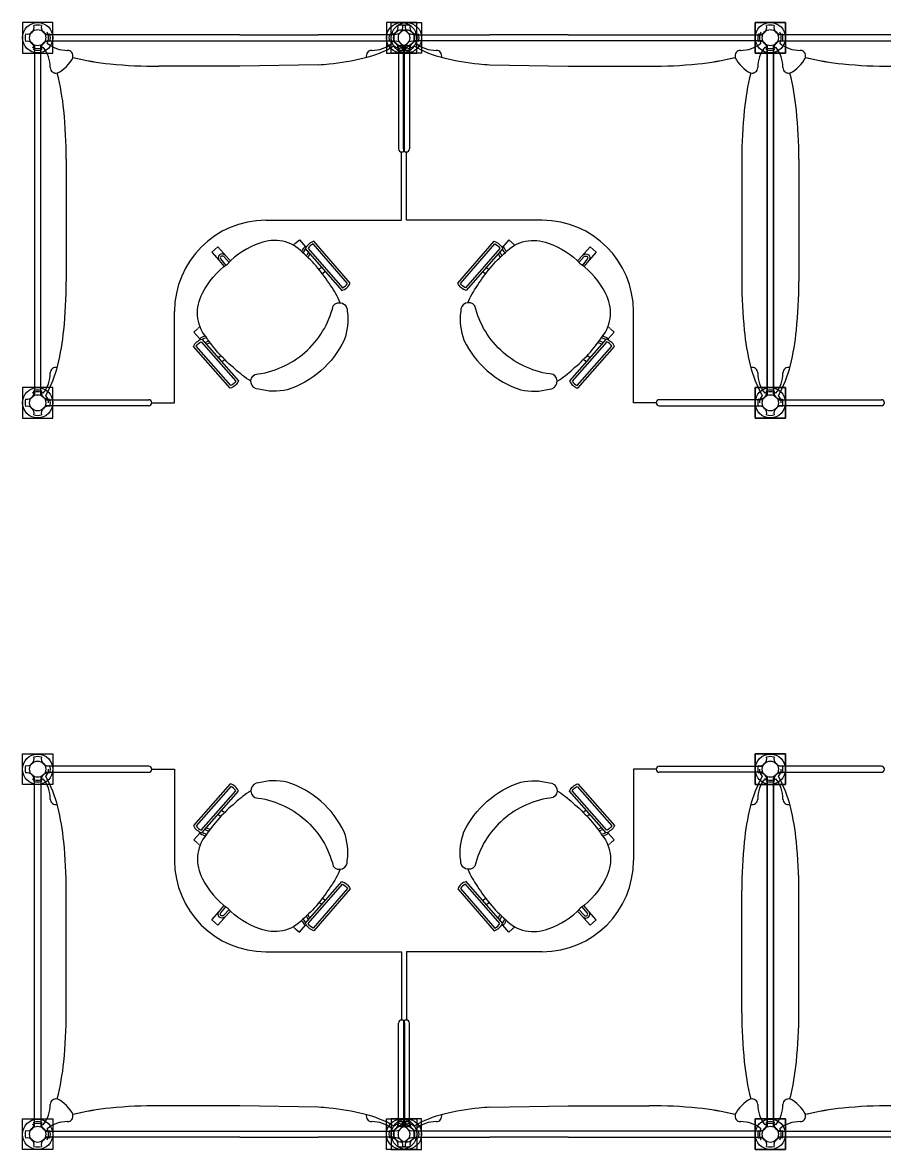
# Model space of a CAD drawing. Header units: centimetres. Extents: x 534 to 2907, y -1306 to 581.
# Drawn here: x 1295.2 to 1671.6, y -698.8 to -206.8 of the extents above; entities that cross this region are included whole.
import ezdxf

# ---------------------------------------------------------------- set-up
doc = ezdxf.new("R2010")
doc.units = ezdxf.units.CM
doc.linetypes.add('CACHE', pattern=[0.375, 0.25, -0.125])
doc.layers.add('layer_1', color=175, linetype='Continuous')
doc.layers.add('layer_2', color=251, linetype='Continuous')

msp = doc.modelspace()

# ---------------------------------------------------------------- linework, layer by layer
at = {"layer": 'layer_1', "linetype": 'Continuous'}
for p, q in [((1308.42, -206.76), (1295.18, -206.76)), ((1295.18, -206.76), (1295.18, -220.09)), ((1308.42, -220.09), (1308.42, -206.76)), ((1467.36, -206.8), (1454.11, -206.8)), ((1454.11, -206.8), (1454.11, -220.13)), ((1456.24, -220.13), (1456.24, -206.8)), ((1456.24, -206.8), (1469.48, -206.8)), ((1467.36, -220.13), (1467.36, -206.8)), ((1469.48, -206.8), (1469.48, -220.13)), ((1615.18, -220.09), (1615.18, -206.76)), ((1615.18, -206.76), (1628.42, -206.76)), ((1628.42, -206.76), (1615.18, -206.76)), ((1615.18, -206.76), (1615.18, -220.09)), ((1628.42, -206.76), (1628.42, -220.09)), ((1628.42, -220.09), (1628.42, -206.76)), ((1390.1, -212.1), (1424.36, -212.1)), ((1533.5, -212.1), (1499.23, -212.1)), ((1295.18, -220.09), (1308.42, -220.09)), ((1454.11, -220.13), (1467.36, -220.13)), ((1469.48, -220.13), (1456.24, -220.13)), ((1628.42, -220.09), (1615.18, -220.09)), ((1615.18, -220.09), (1628.42, -220.09)), ((1351.65, -372.78), (1361.56, -372.78)), ((1571.95, -372.78), (1562.04, -372.78)), ((1351.65, -532.78), (1361.56, -532.78)), ((1571.95, -532.78), (1562.04, -532.78)), ((1390.1, -693.46), (1424.36, -693.46)), ((1533.5, -693.46), (1499.23, -693.46))]:
    msp.add_line(p, q, dxfattribs=at)
at = {"layer": 'layer_1'}
for p, q in [((1390.1, -212.1), (1305.07, -212.1)), ((1305.07, -214.75), (1424.4, -214.75)), ((1457.46, -212.1), (1424.36, -212.1)), ((1424.36, -214.75), (1457.46, -214.75)), ((1466.13, -212.1), (1499.23, -212.1)), ((1499.23, -214.75), (1466.13, -214.75)), ((1618.52, -214.75), (1499.19, -214.75)), ((1533.5, -212.1), (1618.52, -212.1)), ((1710.1, -212.1), (1625.07, -212.1)), ((1625.07, -214.75), (1744.4, -214.75)), ((1300.47, -216.66), (1300.47, -369.5)), ((1303.12, -369.5), (1303.12, -216.66)), ((1459.41, -216.66), (1459.41, -261.95)), ((1461.53, -261.95), (1461.53, -216.66)), ((1462.06, -261.95), (1462.06, -216.66)), ((1464.18, -216.66), (1464.18, -261.95)), ((1620.47, -369.5), (1620.47, -216.66)), ((1620.47, -216.66), (1620.47, -369.5)), ((1623.12, -216.66), (1623.12, -369.5)), ((1623.12, -369.5), (1623.12, -216.66)), ((1460.74, -293.1), (1460.74, -263.27)), ((1462.86, -293.1), (1462.86, -263.27)), ((1401.4, -293.1), (1460.74, -293.1)), ((1522.2, -293.1), (1462.86, -293.1)), ((1425.83, -313.65), (1424.71, -314.63)), ((1497.76, -313.65), (1498.89, -314.63)), ((1427.4, -315.45), (1426.19, -316.51)), ((1496.19, -315.45), (1497.4, -316.51)), ((1361.56, -372.78), (1361.56, -332.94)), ((1562.04, -372.78), (1562.04, -332.94)), ((1380.66, -353.14), (1381.78, -352.16)), ((1382.23, -354.94), (1383.44, -353.88)), ((1541.37, -354.94), (1540.16, -353.88)), ((1542.94, -353.14), (1541.81, -352.16)), ((1305.03, -371.45), (1350.32, -371.45)), ((1618.56, -371.45), (1573.27, -371.45)), ((1625.03, -371.45), (1670.32, -371.45)), ((1350.32, -374.1), (1305.03, -374.1)), ((1573.27, -374.1), (1618.56, -374.1)), ((1670.32, -374.1), (1625.03, -374.1)), ((1300.47, -688.9), (1300.47, -536.05)), ((1303.12, -536.05), (1303.12, -688.9)), ((1350.32, -531.45), (1305.03, -531.45)), ((1305.03, -534.1), (1350.32, -534.1)), ((1361.56, -532.78), (1361.56, -572.62)), ((1562.04, -532.78), (1562.04, -572.62)), ((1573.27, -531.45), (1618.56, -531.45)), ((1618.56, -534.1), (1573.27, -534.1)), ((1620.47, -536.05), (1620.47, -688.9)), ((1620.47, -688.9), (1620.47, -536.05)), ((1623.12, -688.9), (1623.12, -536.05)), ((1623.12, -536.05), (1623.12, -688.9)), ((1670.32, -531.45), (1625.03, -531.45)), ((1625.03, -534.1), (1670.32, -534.1)), ((1382.23, -550.62), (1383.44, -551.68)), ((1541.37, -550.62), (1540.16, -551.68)), ((1380.66, -552.42), (1381.78, -553.4)), ((1542.94, -552.42), (1541.81, -553.4)), ((1427.4, -590.11), (1426.19, -589.05)), ((1496.19, -590.11), (1497.4, -589.05)), ((1425.83, -591.9), (1424.71, -590.92)), ((1497.76, -591.9), (1498.89, -590.92)), ((1401.4, -612.46), (1460.74, -612.46)), ((1460.74, -612.46), (1460.74, -642.28)), ((1522.2, -612.46), (1462.86, -612.46)), ((1462.86, -612.46), (1462.86, -642.28)), ((1459.41, -688.9), (1459.41, -643.61)), ((1461.53, -643.61), (1461.53, -688.9)), ((1462.06, -643.61), (1462.06, -688.9)), ((1464.18, -688.9), (1464.18, -643.61)), ((1305.07, -690.81), (1424.4, -690.81)), ((1390.1, -693.46), (1305.07, -693.46)), ((1424.36, -690.81), (1457.46, -690.81)), ((1457.46, -693.46), (1424.36, -693.46)), ((1499.23, -690.81), (1466.13, -690.81)), ((1466.13, -693.46), (1499.23, -693.46)), ((1618.52, -690.81), (1499.19, -690.81)), ((1533.5, -693.46), (1618.52, -693.46)), ((1625.07, -690.81), (1744.4, -690.81)), ((1710.1, -693.46), (1625.07, -693.46))]:
    msp.add_line(p, q, dxfattribs=at)
for points in [[(1384.23, -308.96), (1380.55, -304.75), (1377.91, -307.05), (1381.07, -310.67)], [(1414.58, -302.94), (1416.08, -301.64), (1418.71, -304.65)], [(1509.01, -302.94), (1507.52, -301.64), (1504.89, -304.65)], [(1539.37, -308.96), (1543.05, -304.75), (1545.69, -307.05), (1542.52, -310.67)], [(1371.52, -340.58), (1370.03, -341.88), (1372.67, -344.9)], [(1552.07, -340.58), (1553.56, -341.88), (1550.93, -344.9)], [(1371.52, -564.98), (1370.03, -563.67), (1372.67, -560.66)], [(1552.07, -564.98), (1553.56, -563.67), (1550.93, -560.66)], [(1384.23, -596.6), (1380.55, -600.81), (1377.91, -598.5), (1381.07, -594.88)], [(1539.37, -596.6), (1543.05, -600.81), (1545.69, -598.5), (1542.52, -594.88)], [(1414.58, -602.62), (1416.08, -603.92), (1418.71, -600.91)], [(1509.01, -602.62), (1507.52, -603.92), (1504.89, -600.91)]]:
    msp.add_lwpolyline(points, dxfattribs=at)
for points in [[(1433.98, -329.1, 0.057489), (1429.72, -321.62, 0.071475), (1417.51, -307.15, 0.311745), (1398.85, -303.14, 0.130308), (1384.72, -312.21)], [(1417.41, -306.18), (1417.97, -305.3, -0.230699), (1419.28, -304.49)], [(1489.62, -329.1, -0.057489), (1493.87, -321.62, -0.071475), (1506.08, -307.15, -0.311745), (1524.75, -303.14, -0.130308), (1538.87, -312.21)], [(1506.18, -306.18), (1505.62, -305.3, 0.230699), (1504.31, -304.49)], [(1386.02, -310.87), (1383.7, -308.37, 0.971301), (1381.06, -310.68), (1383.23, -313.31, -0.491323)], [(1385.38, -311.51), (1383.04, -308.98, 0.971301), (1381.75, -310.11), (1383.94, -312.77, -0.491323)], [(1418.03, -306.88), (1418.73, -305.78, -0.049806), (1418.83, -305.64)], [(1420.01, -307), (1419.28, -308.31, 0.491323)], [(1420.64, -307.71), (1419.9, -309.03, 0.491323)], [(1502.95, -307.71), (1503.69, -309.03, -0.491323)], [(1503.58, -307), (1504.32, -308.31, -0.491323)], [(1505.57, -306.88), (1504.87, -305.78, 0.049806), (1504.76, -305.64)], [(1537.58, -310.87), (1539.89, -308.37, -0.971301), (1542.53, -310.68), (1540.37, -313.31, 0.491323)], [(1538.21, -311.51), (1540.55, -308.98, -0.971301), (1541.84, -310.11), (1539.65, -312.77, 0.491323)], [(1394.88, -363.28, -0.057489), (1388.03, -358.06, -0.071475), (1375.32, -344.03, -0.311745), (1373.85, -324.99, -0.130308), (1384.73, -312.2)], [(1528.72, -363.28, 0.057489), (1535.57, -358.06, 0.071475), (1548.27, -344.03, 0.311745), (1549.74, -324.99, 0.130308), (1538.87, -312.2)], [(1418.44, -350.84, 0.155221), (1430.89, -330.4, -0.75956), (1437.04, -332.97, -0.12086), (1435.67, -345.39, -0.103151), (1425.43, -358.77, -0.103151), (1410.79, -367.14, -0.12086), (1398.3, -366.83, -0.75956), (1396.58, -360.39, 0.155221), (1418.5, -350.79)], [(1505.15, -350.84, -0.155221), (1492.71, -330.4, 0.75956), (1486.55, -332.97, 0.12086), (1487.92, -345.39, 0.103151), (1498.17, -358.77, 0.103151), (1512.8, -367.14, 0.12086), (1525.29, -366.83, 0.75956), (1527.01, -360.39, -0.155221), (1505.09, -350.79)], [(1374.35, -343.81), (1373.41, -344.25, 0.22938), (1372.44, -345.44)], [(1549.24, -343.81), (1550.19, -344.25, -0.22938), (1551.16, -345.44)], [(1374.97, -344.52), (1373.78, -345.07, 0.040993), (1373.66, -345.13)], [(1374.85, -346.49), (1376.22, -345.95, -0.491323)], [(1375.47, -347.21), (1376.85, -346.67, -0.491323)], [(1548.12, -347.21), (1546.75, -346.67, 0.491323)], [(1548.75, -346.49), (1547.38, -345.95, 0.491323)], [(1548.63, -344.52), (1549.81, -345.07, -0.040993), (1549.93, -345.13)], [(1418.44, -554.71, -0.155221), (1430.89, -575.15, 0.75956), (1437.04, -572.59, 0.12086), (1435.67, -560.17, 0.103151), (1425.43, -546.78, 0.103151), (1410.79, -538.42, 0.12086), (1398.3, -538.73, 0.75956), (1396.58, -545.17, -0.155221), (1418.5, -554.77)], [(1505.15, -554.71, 0.155221), (1492.71, -575.15, -0.75956), (1486.55, -572.59, -0.12086), (1487.92, -560.17, -0.103151), (1498.17, -546.78, -0.103151), (1512.8, -538.42, -0.12086), (1525.29, -538.73, -0.75956), (1527.01, -545.17, 0.155221), (1505.09, -554.77)], [(1394.88, -542.28, 0.057489), (1388.03, -547.5, 0.071475), (1375.32, -561.53, 0.311745), (1373.85, -580.57, 0.130308), (1384.73, -593.35)], [(1528.72, -542.28, -0.057489), (1535.57, -547.5, -0.071475), (1548.27, -561.53, -0.311745), (1549.74, -580.57, -0.130308), (1538.87, -593.35)], [(1374.35, -561.74), (1373.41, -561.3, -0.22938), (1372.44, -560.12)], [(1374.97, -561.04), (1373.78, -560.49, -0.040993), (1373.66, -560.42)], [(1374.85, -559.07), (1376.22, -559.61, 0.491323)], [(1375.47, -558.35), (1376.85, -558.89, 0.491323)], [(1548.12, -558.35), (1546.75, -558.89, -0.491323)], [(1548.75, -559.07), (1547.38, -559.61, -0.491323)], [(1548.63, -561.04), (1549.81, -560.49, 0.040993), (1549.93, -560.42)], [(1549.24, -561.74), (1550.19, -561.3, 0.22938), (1551.16, -560.12)], [(1433.98, -576.45, -0.057489), (1429.72, -583.94, -0.071475), (1417.51, -598.41, -0.311745), (1398.85, -602.41, -0.130308), (1384.72, -593.35)], [(1489.62, -576.45, 0.057489), (1493.87, -583.94, 0.071475), (1506.08, -598.41, 0.311745), (1524.75, -602.41, 0.130308), (1538.87, -593.35)], [(1386.02, -594.69), (1383.7, -597.18, -0.971301), (1381.06, -594.87), (1383.23, -592.25, 0.491323)], [(1385.38, -594.05), (1383.04, -596.57, -0.971301), (1381.75, -595.44), (1383.94, -592.79, 0.491323)], [(1537.58, -594.69), (1539.89, -597.18, 0.971301), (1542.53, -594.87), (1540.37, -592.25, -0.491323)], [(1538.21, -594.05), (1540.55, -596.57, 0.971301), (1541.84, -595.44), (1539.65, -592.79, -0.491323)], [(1417.41, -599.38), (1417.97, -600.26, 0.230699), (1419.28, -601.06)], [(1418.03, -598.68), (1418.73, -599.78, 0.049806), (1418.83, -599.91)], [(1420.01, -598.56), (1419.28, -597.24, -0.491323)], [(1420.64, -597.84), (1419.9, -596.53, -0.491323)], [(1502.95, -597.84), (1503.69, -596.53, 0.491323)], [(1503.58, -598.56), (1504.32, -597.24, 0.491323)], [(1506.18, -599.38), (1505.62, -600.26, -0.230699), (1504.31, -601.06)], [(1505.57, -598.68), (1504.87, -599.78, -0.049806), (1504.76, -599.91)]]:
    msp.add_lwpolyline(points, format="xyb", dxfattribs=at)
at = {"layer": 'layer_1', "linetype": 'CACHE'}
for points in [[(1413.58, -304.06), (1413.46, -303.92), (1414.58, -302.94)], [(1510.01, -304.06), (1510.13, -303.92), (1509.01, -302.94)], [(1372.82, -339.8), (1372.64, -339.6), (1371.52, -340.58)], [(1550.77, -339.8), (1550.95, -339.6), (1552.07, -340.58)], [(1372.82, -565.75), (1372.64, -565.96), (1371.52, -564.98)], [(1550.77, -565.75), (1550.95, -565.96), (1552.07, -564.98)], [(1413.58, -601.5), (1413.46, -601.64), (1414.58, -602.62)], [(1510.01, -601.5), (1510.13, -601.64), (1509.01, -602.62)]]:
    msp.add_lwpolyline(points, dxfattribs=at)
at = {"layer": 'layer_1'}
for points in [[(1422.37, -302.27, 0.207753), (1418.69, -305.48), (1434.66, -323.76, 0.207753), (1438.34, -320.54)], [(1501.23, -302.27, -0.207753), (1504.9, -305.48), (1488.93, -323.76, -0.207753), (1485.25, -320.54)], [(1369.84, -348.19, -0.207753), (1373.52, -344.97), (1389.49, -363.24, -0.207753), (1385.81, -366.46)], [(1553.75, -348.19, 0.207753), (1550.08, -344.97), (1534.11, -363.24, 0.207753), (1537.78, -366.46)], [(1369.84, -557.37, 0.207753), (1373.52, -560.58), (1389.49, -542.31, 0.207753), (1385.81, -539.1)], [(1553.75, -557.37, -0.207753), (1550.08, -560.58), (1534.11, -542.31, -0.207753), (1537.78, -539.1)], [(1422.37, -603.29, -0.207753), (1418.69, -600.07), (1434.66, -581.8, -0.207753), (1438.34, -585.01)], [(1501.23, -603.29, 0.207753), (1504.9, -600.07), (1488.93, -581.8, 0.207753), (1485.25, -585.01)]]:
    msp.add_lwpolyline(points, format="xyb", close=True, dxfattribs=at)
at = {"layer": 'layer_1', "linetype": 'CACHE'}
for points in [[(1417.08, -306.7), (1417.41, -306.18, -0.971301)], [(1417.73, -307.34), (1418.03, -306.88, -0.971301)], [(1419.28, -308.31), (1419.11, -308.61, 0.491323)], [(1419.9, -309.03), (1419.78, -309.26, 0.491323)], [(1503.69, -309.03), (1503.82, -309.26, -0.491323)], [(1504.32, -308.31), (1504.48, -308.61, -0.491323)], [(1505.86, -307.34), (1505.57, -306.88, 0.971301)], [(1506.52, -306.7), (1506.18, -306.18, 0.971301)], [(1374.94, -343.54), (1374.35, -343.81, 0.971301)], [(1375.49, -344.28), (1374.97, -344.52, 0.971301)], [(1548.1, -344.28), (1548.63, -344.52, -0.971301)], [(1548.65, -343.54), (1549.24, -343.81, -0.971301)], [(1376.22, -345.95), (1376.57, -345.81, -0.491323)], [(1376.85, -346.67), (1377.12, -346.56, -0.491323)], [(1546.75, -346.67), (1546.48, -346.56, 0.491323)], [(1547.38, -345.95), (1547.03, -345.81, 0.491323)], [(1376.22, -559.61), (1376.57, -559.74, 0.491323)], [(1376.85, -558.89), (1377.12, -559, 0.491323)], [(1546.75, -558.89), (1546.48, -559, -0.491323)], [(1547.38, -559.61), (1547.03, -559.74, -0.491323)], [(1374.94, -562.01), (1374.35, -561.74, -0.971301)], [(1375.49, -561.28), (1374.97, -561.04, -0.971301)], [(1548.1, -561.28), (1548.63, -561.04, 0.971301)], [(1548.65, -562.01), (1549.24, -561.74, 0.971301)], [(1417.08, -598.86), (1417.41, -599.38, 0.971301)], [(1417.73, -598.22), (1418.03, -598.68, 0.971301)], [(1419.28, -597.24), (1419.11, -596.94, -0.491323)], [(1419.9, -596.53), (1419.78, -596.3, -0.491323)], [(1503.69, -596.53), (1503.82, -596.3, 0.491323)], [(1504.32, -597.24), (1504.48, -596.94, 0.491323)], [(1505.86, -598.22), (1505.57, -598.68, -0.971301)], [(1506.52, -598.86), (1506.18, -599.38, -0.971301)]]:
    msp.add_lwpolyline(points, format="xyb", dxfattribs=at)
at = {"layer": 'layer_1', "linetype": 'Continuous'}
for points in [[(1308.42, -379.49), (1308.42, -366.16), (1295.18, -366.16), (1295.18, -379.49)], [(1615.18, -379.49), (1615.18, -366.16), (1628.42, -366.16), (1628.42, -379.49)], [(1628.42, -379.49), (1628.42, -366.16), (1615.18, -366.16), (1615.18, -379.49)], [(1308.42, -526.07), (1308.42, -539.4), (1295.18, -539.4), (1295.18, -526.07)], [(1615.18, -526.07), (1615.18, -539.4), (1628.42, -539.4), (1628.42, -526.07)], [(1628.42, -526.07), (1628.42, -539.4), (1615.18, -539.4), (1615.18, -526.07)], [(1308.42, -685.46), (1308.42, -698.79), (1295.18, -698.79), (1295.18, -685.46)], [(1467.36, -685.43), (1467.36, -698.76), (1454.11, -698.76), (1454.11, -685.43)], [(1456.24, -685.43), (1456.24, -698.76), (1469.48, -698.76), (1469.48, -685.43)], [(1615.18, -685.46), (1615.18, -698.79), (1628.42, -698.79), (1628.42, -685.46)], [(1628.42, -685.46), (1628.42, -698.79), (1615.18, -698.79), (1615.18, -685.46)]]:
    msp.add_lwpolyline(points, close=True, dxfattribs=at)
at = {"layer": 'layer_1'}
for centre, radius, start, end in [((1460.74, -213.42), 3.53, 157.9757, 202.0243), ((1462.86, -213.42), 3.53, 337.9757, 22.0243), ((1460.74, -213.38), 3.53, 247.9757, 292.0243), ((1462.86, -213.38), 3.53, 247.9757, 292.0243), ((1460.74, -261.95), 1.32, 180, 0), ((1460.74, -261.95), 1.32, 180, 0), ((1462.86, -261.95), 1.32, 180, 0), ((1462.86, -261.95), 1.32, 180, 0), ((1350.32, -372.78), 1.32, 270, 90), ((1573.27, -372.78), 1.32, 90, 270), ((1670.32, -372.78), 1.32, 270, 90), ((1350.32, -532.78), 1.32, 270, 90), ((1573.27, -532.78), 1.32, 90, 270), ((1670.32, -532.78), 1.32, 270, 90), ((1460.74, -643.61), 1.32, 0, 180), ((1460.74, -643.61), 1.32, 0, 180), ((1462.86, -643.61), 1.32, 0, 180), ((1462.86, -643.61), 1.32, 0, 180), ((1460.74, -692.17), 3.53, 67.9757, 112.0243), ((1462.86, -692.17), 3.53, 67.9757, 112.0243), ((1460.74, -692.14), 3.53, 157.9757, 202.0243), ((1462.86, -692.14), 3.53, 337.9757, 22.0243)]:
    msp.add_arc(centre, radius, start, end, dxfattribs=at)
at = {"layer": 'layer_1', "linetype": 'Continuous'}
for centre, start, end in [((1401.4, -332.94), 90, 180), ((1522.2, -332.94), 0, 90), ((1401.4, -572.62), 180, 270), ((1522.2, -572.62), 270, 0)]:
    msp.add_arc(centre, 39.84, start, end, dxfattribs=at)
at = {"layer": 'layer_2', "linetype": 'Continuous'}
for p, q in [((1390.1, -225.87), (1354.78, -225.87)), ((1390.1, -225.87), (1354.78, -225.87)), ((1424.36, -225.23), (1390.1, -225.87)), ((1499.23, -225.23), (1533.5, -225.87)), ((1533.5, -225.87), (1568.82, -225.87)), ((1533.5, -225.87), (1568.82, -225.87)), ((1314.25, -266.4), (1314.25, -319.8)), ((1609.35, -266.4), (1609.35, -319.8)), ((1634.25, -266.4), (1634.25, -319.8)), ((1314.25, -639.16), (1314.25, -585.76)), ((1609.35, -639.16), (1609.35, -585.76)), ((1634.25, -639.16), (1634.25, -585.76)), ((1390.1, -679.68), (1354.78, -679.68)), ((1390.1, -679.68), (1354.78, -679.68)), ((1424.36, -680.33), (1390.1, -679.68)), ((1499.23, -680.33), (1533.5, -679.68)), ((1533.5, -679.68), (1568.82, -679.68)), ((1533.5, -679.68), (1568.82, -679.68))]:
    msp.add_line(p, q, dxfattribs=at)
for points in [[(1422.08, -303.45, 0.143707), (1419.9, -305.35), (1434.96, -322.58, 0.143707), (1437.13, -320.67)], [(1501.52, -303.45, -0.143707), (1503.69, -305.35), (1488.64, -322.58, -0.143707), (1486.46, -320.67)], [(1371.05, -348.05, -0.143707), (1373.23, -346.15), (1388.28, -363.37, -0.143707), (1386.1, -365.28)], [(1552.55, -348.05, 0.143707), (1550.37, -346.15), (1535.31, -363.37, 0.143707), (1537.49, -365.28)], [(1371.05, -557.5, 0.143707), (1373.23, -559.4), (1388.28, -542.18, 0.143707), (1386.1, -540.28)], [(1552.55, -557.5, -0.143707), (1550.37, -559.4), (1535.31, -542.18, -0.143707), (1537.49, -540.28)], [(1422.08, -602.11, -0.143707), (1419.9, -600.2), (1434.96, -582.98, -0.143707), (1437.13, -584.88)], [(1501.52, -602.11, 0.143707), (1503.69, -600.2), (1488.64, -582.98, 0.143707), (1486.46, -584.88)]]:
    msp.add_lwpolyline(points, format="xyb", close=True, dxfattribs=at)
for centre, radius in [((1301.8, -213.38), 6.62), ((1301.8, -213.38), 3.53), ((1460.74, -213.42), 6.62), ((1462.86, -213.42), 6.62), ((1460.74, -213.42), 3.53), ((1462.86, -213.42), 3.53), ((1621.8, -213.38), 6.62), ((1621.8, -213.38), 6.62), ((1621.8, -213.38), 3.53), ((1621.8, -213.38), 3.53), ((1301.8, -372.78), 6.62), ((1621.8, -372.78), 6.62), ((1621.8, -372.78), 6.62), ((1301.8, -372.78, 89.18), 3.53), ((1621.8, -372.78, 89.18), 3.53), ((1621.8, -372.78, 89.18), 3.53), ((1301.8, -532.78), 6.62), ((1621.8, -532.78), 6.62), ((1621.8, -532.78), 6.62), ((1301.8, -532.78, 89.18), 3.53), ((1621.8, -532.78, 89.18), 3.53), ((1621.8, -532.78, 89.18), 3.53), ((1301.8, -692.17), 6.62), ((1301.8, -692.17), 3.53), ((1460.74, -692.14), 6.62), ((1462.86, -692.14), 6.62), ((1460.74, -692.14), 3.53), ((1462.86, -692.14), 3.53), ((1621.8, -692.17), 6.62), ((1621.8, -692.17), 6.62), ((1621.8, -692.17), 3.53), ((1621.8, -692.17), 3.53)]:
    msp.add_circle(centre, radius, dxfattribs=at)
for centre, radius, start, end in [((1297.21, -208.8), 3.04, 256.8555, 13.1445), ((1301.8, -213.38), 5.52, 72.8771, 107.1229), ((1306.38, -208.8), 3.04, 166.8555, 283.1445), ((1301.8, -213.38), 4.77, 0, 29.656), ((1456.15, -208.84), 3.04, 256.8555, 13.1445), ((1460.74, -213.42), 4.77, 150.344, 180), ((1458.28, -208.84), 3.04, 256.8555, 13.1445), ((1460.74, -213.42), 5.52, 72.8771, 107.1229), ((1462.86, -213.42), 5.52, 72.8771, 107.1229), ((1465.32, -208.84), 3.04, 166.8555, 283.1445), ((1467.44, -208.84), 3.04, 166.8555, 283.1445), ((1462.86, -213.42), 4.77, 0, 29.656), ((1617.21, -208.8), 3.04, 256.8555, 13.1445), ((1617.21, -208.8), 3.04, 256.8555, 13.1445), ((1621.8, -213.38), 4.77, 150.344, 180), ((1621.8, -213.38), 5.52, 72.8771, 107.1229), ((1621.8, -213.38), 5.52, 72.8771, 107.1229), ((1626.38, -208.8), 3.04, 166.8555, 283.1445), ((1626.38, -208.8), 3.04, 166.8555, 283.1445), ((1621.8, -213.38), 4.77, 0, 29.656), ((1301.8, -213.38), 5.52, 162.8771, 197.1229), ((1297.21, -217.97), 3.04, 346.8555, 103.1445), ((1306.38, -217.97), 3.04, 76.8555, 193.1445), ((1301.8, -213.38), 4.77, 329.9952, 0), ((1314.64, -205.33), 13.6, 230.1323, 270.686), ((1301.8, -213.38), 5.52, 342.8771, 17.1229), ((1447.89, -205.33), 13.6, 269.314, 309.7885), ((1460.74, -213.42), 5.52, 162.8771, 197.1229), ((1456.15, -218), 3.04, 346.8555, 103.1445), ((1460.74, -213.42), 4.77, 180, 209.656), ((1462.86, -213.42), 5.52, 162.8771, 197.1229), ((1458.28, -218), 3.04, 346.8555, 103.1445), ((1465.32, -218), 3.04, 76.8555, 193.1445), ((1467.44, -218), 3.04, 76.8555, 193.1445), ((1460.74, -213.42), 5.52, 342.8771, 17.1229), ((1462.86, -213.42), 4.77, 330.344, 0), ((1475.7, -205.33), 13.6, 230.2115, 270.686), ((1462.86, -213.42), 5.52, 342.8771, 17.1229), ((1608.95, -205.33), 13.6, 269.314, 309.8677), ((1621.8, -213.38), 5.52, 162.8771, 197.1229), ((1621.8, -213.38), 5.52, 162.8771, 197.1229), ((1617.21, -217.97), 3.04, 346.8555, 103.1445), ((1617.21, -217.97), 3.04, 346.8555, 103.1445), ((1621.8, -213.38), 4.77, 180, 210.0048), ((1626.38, -217.97), 3.04, 76.8555, 193.1445), ((1626.38, -217.97), 3.04, 76.8555, 193.1445), ((1621.8, -213.38), 4.77, 329.9952, 0), ((1634.64, -205.33), 13.6, 230.1323, 270.686), ((1621.8, -213.38), 5.52, 342.8771, 17.1229), ((1621.8, -213.38), 5.52, 342.8771, 17.1229), ((1301.8, -213.38), 4.77, 240.344, 270), ((1301.8, -213.38), 5.52, 252.8771, 287.1229), ((1301.8, -213.38), 4.77, 270, 299.3645), ((1293.71, -226.27), 13.6, 359.314, 39.9273), ((1314.83, -221.31), 2.38, 344.3064, 90.686), ((1432.92, -174.74), 48.84, 283.5271, 300.2344), ((1447.7, -221.31), 2.38, 89.314, 195.6936), ((1460.74, -213.42), 4.77, 227.4869, 270), ((1460.74, -213.42), 5.52, 252.8771, 287.1229), ((1462.86, -213.42), 4.77, 227.4869, 270), ((1460.74, -213.42), 4.77, 270, 312.5131), ((1462.86, -213.42), 5.52, 252.8771, 287.1229), ((1462.86, -213.42), 4.77, 270, 312.5131), ((1490.67, -174.74), 48.84, 239.7656, 256.4729), ((1475.9, -221.31), 2.38, 344.3064, 90.686), ((1608.76, -221.31), 2.38, 89.314, 195.6936), ((1629.89, -226.27), 13.6, 140.0727, 180.686), ((1621.8, -213.38), 4.77, 240.344, 270), ((1621.8, -213.38), 4.77, 240.6355, 270), ((1621.8, -213.38), 5.52, 252.8771, 287.1229), ((1621.8, -213.38), 5.52, 252.8771, 287.1229), ((1621.8, -213.38), 4.77, 270, 299.656), ((1621.8, -213.38), 4.77, 270, 299.3645), ((1613.71, -226.27), 13.6, 359.314, 39.9273), ((1634.83, -221.31), 2.38, 344.3064, 90.686), ((1301.8, -213.42), 17.7, 298.9776, 331.0224), ((1344.56, -113.17), 112.19, 255.8501, 264.3294), ((1344.6, -112.88), 112.49, 255.9492, 264.3241), ((1354.78, -11.03), 214.85, 264.3084, 270), ((1354.78, -11.03), 214.85, 264.3084, 270), ((1407.76, -11.03), 214.85, 274.4325, 275.6916), ((1407.76, -11.03), 214.85, 274.4325, 275.6916), ((1417.82, -111.98), 113.39, 275.6916, 283.529), ((1505.78, -111.98), 113.39, 256.471, 264.3084), ((1515.84, -11.03), 214.85, 264.3084, 265.5675), ((1515.84, -11.03), 214.85, 264.3084, 265.5675), ((1568.82, -11.03), 214.85, 270, 275.6916), ((1568.82, -11.03), 214.85, 270, 275.6916), ((1579.04, -113.17), 112.19, 275.6706, 284.1499), ((1579, -112.88), 112.49, 275.6759, 284.0508), ((1621.8, -213.42), 17.7, 208.9776, 241.0224), ((1621.8, -213.42), 17.7, 298.9776, 331.0224), ((1664.56, -113.17), 112.19, 255.8501, 264.3294), ((1664.6, -112.88), 112.49, 255.9492, 264.3241), ((1674.78, -11.03), 214.85, 264.3084, 270), ((1674.78, -11.03), 214.85, 264.3084, 270), ((1309.69, -226.46), 2.38, 179.314, 285.6936), ((1201.25, -256.22), 112.49, 5.6759, 14.0508), ((1722.34, -256.22), 112.49, 165.9492, 174.3241), ((1613.91, -226.46), 2.38, 254.3064, 0.686), ((1629.69, -226.46), 2.38, 179.314, 285.6936), ((1521.25, -256.22), 112.49, 5.6759, 14.0508), ((1099.4, -266.4), 214.85, 0, 5.6916), ((1099.4, -266.4), 214.85, 0, 5.6916), ((1824.19, -266.4), 214.85, 174.3084, 180), ((1824.19, -266.4), 214.85, 174.3084, 180), ((1419.4, -266.4), 214.85, 0, 5.6916), ((1419.4, -266.4), 214.85, 0, 5.6916), ((1099.4, -319.8), 214.85, 354.3084, 0), ((1824.19, -319.8), 214.85, 180, 185.6916), ((1419.4, -319.8), 214.85, 354.3084, 0), ((1200.36, -329.86), 113.39, 346.471, 354.3084), ((1723.24, -329.86), 113.39, 185.6916, 193.529), ((1520.36, -329.86), 113.39, 346.471, 354.3084), ((1263.11, -344.96), 48.84, 329.7656, 346.4729), ((1309.69, -359.74), 2.38, 74.3064, 180.686), ((1660.48, -344.96), 48.84, 193.5271, 210.2344), ((1613.91, -359.74), 2.38, 359.314, 105.6936), ((1583.11, -344.96), 48.84, 329.7656, 346.4729), ((1629.69, -359.74), 2.38, 74.3064, 180.686), ((1293.71, -359.93), 13.6, 320.2115, 0.686), ((1629.89, -359.93), 13.6, 179.314, 219.7885), ((1613.71, -359.93), 13.6, 320.2115, 0.686), ((1297.21, -368.19), 3.04, 256.8555, 13.1445), ((1301.8, -372.78), 4.77, 90, 119.656), ((1301.8, -372.78), 5.52, 72.8771, 107.1229), ((1301.8, -372.78), 4.77, 60.344, 90), ((1306.38, -368.19), 3.04, 166.8555, 283.1445), ((1617.21, -368.19), 3.04, 256.8555, 13.1445), ((1617.21, -368.19), 3.04, 256.8555, 13.1445), ((1621.8, -372.78), 4.77, 90, 119.656), ((1621.8, -372.78), 4.77, 90, 119.656), ((1621.8, -372.78), 5.52, 72.8771, 107.1229), ((1621.8, -372.78), 5.52, 72.8771, 107.1229), ((1621.8, -372.78), 4.77, 60.344, 90), ((1621.8, -372.78), 4.77, 60.344, 90), ((1626.38, -368.19), 3.04, 166.8555, 283.1445), ((1626.38, -368.19), 3.04, 166.8555, 283.1445), ((1301.8, -372.78), 5.52, 162.8771, 197.1229), ((1301.8, -372.78), 4.77, 0, 42.5131), ((1301.8, -372.78), 5.52, 342.8771, 17.1229), ((1621.8, -372.78), 5.52, 162.8771, 197.1229), ((1621.8, -372.78), 5.52, 162.8771, 197.1229), ((1621.8, -372.78), 4.77, 137.4869, 180), ((1621.8, -372.78), 4.77, 0, 42.5131), ((1621.8, -372.78), 5.52, 342.8771, 17.1229), ((1621.8, -372.78), 5.52, 342.8771, 17.1229), ((1297.21, -377.36), 3.04, 346.8555, 103.1445), ((1301.8, -372.78), 5.52, 252.8771, 287.1229), ((1306.38, -377.36), 3.04, 76.8555, 193.1445), ((1617.21, -377.36), 3.04, 346.8555, 103.1445), ((1617.21, -377.36), 3.04, 346.8555, 103.1445), ((1621.8, -372.78), 5.52, 252.8771, 287.1229), ((1621.8, -372.78), 5.52, 252.8771, 287.1229), ((1626.38, -377.36), 3.04, 76.8555, 193.1445), ((1626.38, -377.36), 3.04, 76.8555, 193.1445), ((1301.8, -532.78), 5.52, 162.8771, 197.1229), ((1297.21, -528.19), 3.04, 256.8555, 13.1445), ((1301.8, -532.78), 5.52, 72.8771, 107.1229), ((1306.38, -528.19), 3.04, 166.8555, 283.1445), ((1301.8, -532.78), 5.52, 342.8771, 17.1229), ((1621.8, -532.78), 5.52, 162.8771, 197.1229), ((1621.8, -532.78), 5.52, 162.8771, 197.1229), ((1617.21, -528.19), 3.04, 256.8555, 13.1445), ((1617.21, -528.19), 3.04, 256.8555, 13.1445), ((1621.8, -532.78), 5.52, 72.8771, 107.1229), ((1621.8, -532.78), 5.52, 72.8771, 107.1229), ((1626.38, -528.19), 3.04, 166.8555, 283.1445), ((1626.38, -528.19), 3.04, 166.8555, 283.1445), ((1621.8, -532.78), 5.52, 342.8771, 17.1229), ((1621.8, -532.78), 5.52, 342.8771, 17.1229), ((1297.21, -537.36), 3.04, 346.8555, 103.1445), ((1306.38, -537.36), 3.04, 76.8555, 193.1445), ((1301.8, -532.78), 4.77, 317.4869, 0), ((1263.11, -560.59), 48.84, 13.5271, 30.2344), ((1660.48, -560.59), 48.84, 149.7656, 166.4729), ((1617.21, -537.36), 3.04, 346.8555, 103.1445), ((1617.21, -537.36), 3.04, 346.8555, 103.1445), ((1621.8, -532.78), 4.77, 180, 222.5131), ((1626.38, -537.36), 3.04, 76.8555, 193.1445), ((1626.38, -537.36), 3.04, 76.8555, 193.1445), ((1621.8, -532.78), 4.77, 317.4869, 0), ((1583.11, -560.59), 48.84, 13.5271, 30.2344), ((1301.8, -532.78), 4.77, 240.344, 270), ((1301.8, -532.78), 5.52, 252.8771, 287.1229), ((1301.8, -532.78), 4.77, 270, 299.656), ((1293.71, -545.62), 13.6, 359.314, 39.7885), ((1629.89, -545.62), 13.6, 140.2115, 180.686), ((1621.8, -532.78), 4.77, 240.344, 270), ((1621.8, -532.78), 4.77, 240.344, 270), ((1621.8, -532.78), 5.52, 252.8771, 287.1229), ((1621.8, -532.78), 5.52, 252.8771, 287.1229), ((1621.8, -532.78), 4.77, 270, 299.656), ((1621.8, -532.78), 4.77, 270, 299.656), ((1613.71, -545.62), 13.6, 359.314, 39.7885), ((1309.69, -545.82), 2.38, 179.314, 285.6936), ((1613.91, -545.82), 2.38, 254.3064, 0.686), ((1629.69, -545.82), 2.38, 179.314, 285.6936), ((1200.36, -575.7), 113.39, 5.6916, 13.529), ((1723.24, -575.7), 113.39, 166.471, 174.3084), ((1520.36, -575.7), 113.39, 5.6916, 13.529), ((1099.4, -585.76), 214.85, 0, 5.6916), ((1824.19, -585.76), 214.85, 174.3084, 180), ((1419.4, -585.76), 214.85, 0, 5.6916), ((1099.4, -639.16), 214.85, 354.3084, 0), ((1099.4, -639.16), 214.85, 354.3084, 0), ((1824.19, -639.16), 214.85, 180, 185.6916), ((1824.19, -639.16), 214.85, 180, 185.6916), ((1419.4, -639.16), 214.85, 354.3084, 0), ((1419.4, -639.16), 214.85, 354.3084, 0), ((1201.25, -649.34), 112.49, 345.9492, 354.3241), ((1722.34, -649.34), 112.49, 185.6759, 194.0508), ((1521.25, -649.34), 112.49, 345.9492, 354.3241), ((1309.69, -679.1), 2.38, 74.3064, 180.686), ((1301.8, -692.14), 17.7, 28.9776, 61.0224), ((1621.8, -692.14), 17.7, 118.9776, 151.0224), ((1613.91, -679.1), 2.38, 359.314, 105.6936), ((1629.69, -679.1), 2.38, 74.3064, 180.686), ((1621.8, -692.14), 17.7, 28.9776, 61.0224), ((1293.71, -679.29), 13.6, 320.0727, 0.686), ((1314.83, -684.24), 2.38, 269.314, 15.6936), ((1344.56, -792.38), 112.19, 95.6706, 104.1499), ((1344.6, -792.68), 112.49, 95.6759, 104.0508), ((1354.78, -894.53), 214.85, 90, 95.6916), ((1354.78, -894.53), 214.85, 90, 95.6916), ((1407.76, -894.53), 214.85, 84.3084, 85.5675), ((1407.76, -894.53), 214.85, 84.3084, 85.5675), ((1417.82, -793.58), 113.39, 76.471, 84.3084), ((1432.92, -730.82), 48.84, 59.7656, 76.4729), ((1447.7, -684.24), 2.38, 164.3064, 270.686), ((1490.67, -730.82), 48.84, 103.5271, 120.2344), ((1475.9, -684.24), 2.38, 269.314, 15.6936), ((1505.78, -793.58), 113.39, 95.6916, 103.529), ((1515.84, -894.53), 214.85, 94.4325, 95.6916), ((1515.84, -894.53), 214.85, 94.4325, 95.6916), ((1568.82, -894.53), 214.85, 84.3084, 90), ((1568.82, -894.53), 214.85, 84.3084, 90), ((1579.04, -792.38), 112.19, 75.8501, 84.3294), ((1579, -792.68), 112.49, 75.9492, 84.3241), ((1608.76, -684.24), 2.38, 164.3064, 270.686), ((1629.89, -679.29), 13.6, 179.314, 219.9273), ((1613.71, -679.29), 13.6, 320.0727, 0.686), ((1634.83, -684.24), 2.38, 269.314, 15.6936), ((1664.56, -792.38), 112.19, 95.6706, 104.1499), ((1664.6, -792.68), 112.49, 95.6759, 104.0508), ((1674.78, -894.53), 214.85, 90, 95.6916), ((1674.78, -894.53), 214.85, 90, 95.6916), ((1297.21, -687.59), 3.04, 256.8555, 13.1445), ((1301.8, -692.17), 4.77, 90, 119.656), ((1301.8, -692.17), 5.52, 72.8771, 107.1229), ((1301.8, -692.17), 4.77, 60.6355, 90), ((1306.38, -687.59), 3.04, 166.8555, 283.1445), ((1314.64, -700.22), 13.6, 89.314, 129.8677), ((1447.89, -700.22), 13.6, 50.2115, 90.686), ((1456.15, -687.55), 3.04, 256.8555, 13.1445), ((1460.74, -692.14), 4.77, 90, 132.5131), ((1458.28, -687.55), 3.04, 256.8555, 13.1445), ((1460.74, -692.14), 5.52, 72.8771, 107.1229), ((1462.86, -692.14), 4.77, 90, 132.5131), ((1460.74, -692.14), 4.77, 47.4869, 90), ((1462.86, -692.14), 5.52, 72.8771, 107.1229), ((1465.32, -687.55), 3.04, 166.8555, 283.1445), ((1462.86, -692.14), 4.77, 47.4869, 90), ((1467.44, -687.55), 3.04, 166.8555, 283.1445), ((1475.7, -700.22), 13.6, 89.314, 129.7885), ((1608.95, -700.22), 13.6, 50.1323, 90.686), ((1617.21, -687.59), 3.04, 256.8555, 13.1445), ((1617.21, -687.59), 3.04, 256.8555, 13.1445), ((1621.8, -692.17), 4.77, 90, 119.656), ((1621.8, -692.17), 4.77, 90, 119.3645), ((1621.8, -692.17), 5.52, 72.8771, 107.1229), ((1621.8, -692.17), 5.52, 72.8771, 107.1229), ((1621.8, -692.17), 4.77, 60.344, 90), ((1621.8, -692.17), 4.77, 60.6355, 90), ((1626.38, -687.59), 3.04, 166.8555, 283.1445), ((1626.38, -687.59), 3.04, 166.8555, 283.1445), ((1634.64, -700.22), 13.6, 89.314, 129.8677), ((1301.8, -692.17), 5.52, 162.8771, 197.1229), ((1297.21, -696.76), 3.04, 346.8555, 103.1445), ((1306.38, -696.76), 3.04, 76.8555, 193.1445), ((1301.8, -692.17), 4.77, 0, 30.0048), ((1301.8, -692.17), 4.77, 330.344, 0), ((1301.8, -692.17), 5.52, 342.8771, 17.1229), ((1460.74, -692.14), 5.52, 162.8771, 197.1229), ((1456.15, -696.72), 3.04, 346.8555, 103.1445), ((1460.74, -692.14), 4.77, 150.344, 180), ((1460.74, -692.14), 4.77, 180, 209.656), ((1462.86, -692.14), 5.52, 162.8771, 197.1229), ((1458.28, -696.72), 3.04, 346.8555, 103.1445), ((1465.32, -696.72), 3.04, 76.8555, 193.1445), ((1467.44, -696.72), 3.04, 76.8555, 193.1445), ((1460.74, -692.14), 5.52, 342.8771, 17.1229), ((1462.86, -692.14), 4.77, 0, 29.656), ((1462.86, -692.14), 4.77, 330.344, 0), ((1462.86, -692.14), 5.52, 342.8771, 17.1229), ((1621.8, -692.17), 5.52, 162.8771, 197.1229), ((1621.8, -692.17), 5.52, 162.8771, 197.1229), ((1617.21, -696.76), 3.04, 346.8555, 103.1445), ((1617.21, -696.76), 3.04, 346.8555, 103.1445), ((1621.8, -692.17), 4.77, 149.9952, 180), ((1621.8, -692.17), 4.77, 180, 209.656), ((1626.38, -696.76), 3.04, 76.8555, 193.1445), ((1626.38, -696.76), 3.04, 76.8555, 193.1445), ((1621.8, -692.17), 4.77, 0, 30.0048), ((1621.8, -692.17), 4.77, 330.344, 0), ((1621.8, -692.17), 5.52, 342.8771, 17.1229), ((1621.8, -692.17), 5.52, 342.8771, 17.1229), ((1301.8, -692.17), 5.52, 252.8771, 287.1229), ((1460.74, -692.14), 5.52, 252.8771, 287.1229), ((1462.86, -692.14), 5.52, 252.8771, 287.1229), ((1621.8, -692.17), 5.52, 252.8771, 287.1229), ((1621.8, -692.17), 5.52, 252.8771, 287.1229)]:
    msp.add_arc(centre, radius, start, end, dxfattribs=at)

doc.saveas('drawing.dxf')
